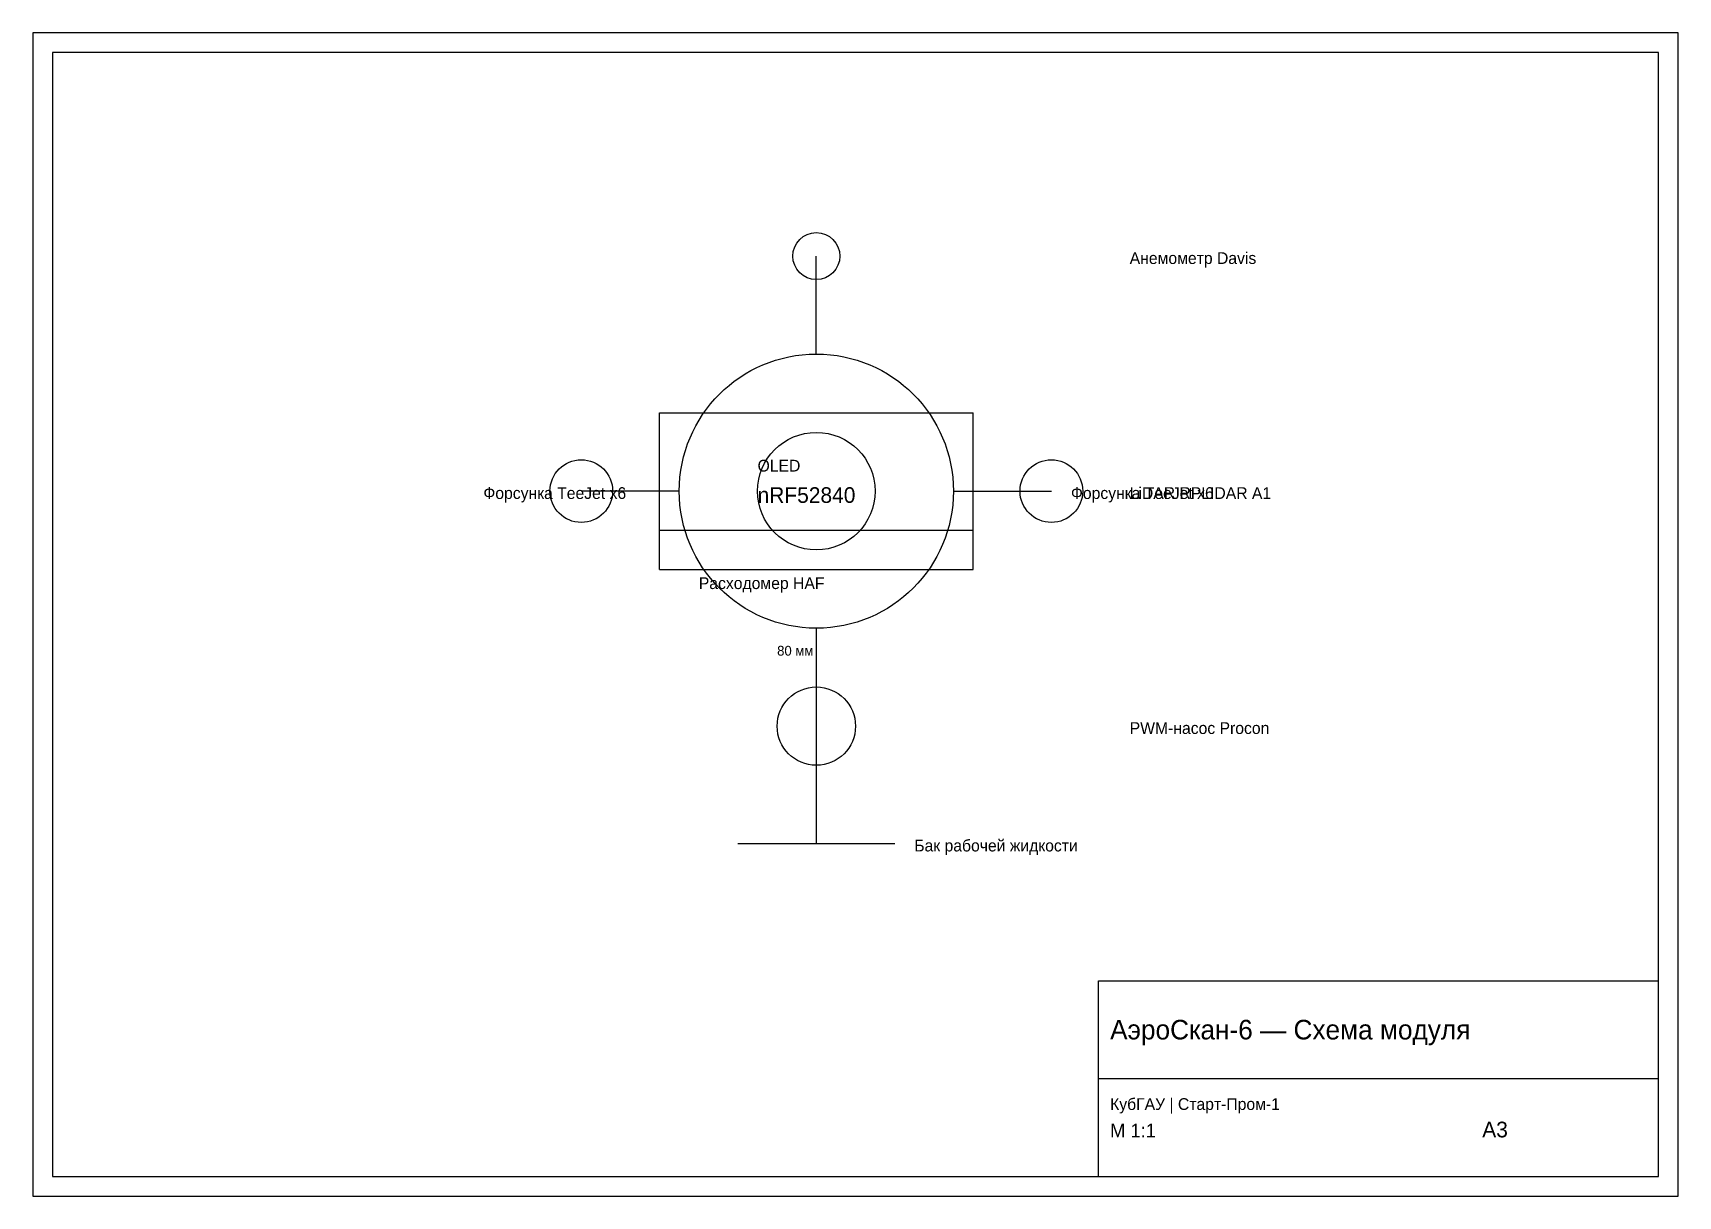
# Model space of a CAD drawing. Header units: metres. Extents: x 0 to 420, y 0 to 297.
import ezdxf

# ---------------------------------------------------------------- set-up
doc = ezdxf.new("R2010")
doc.units = ezdxf.units.M

msp = doc.modelspace()

# ---------------------------------------------------------------- linework, layer by layer
at = {"layer": 'detail'}
for p, q in [((200, 215), (200, 240)), ((160, 200), (240, 200)), ((160, 160), (160, 200)), ((240, 160), (240, 200)), ((165, 180), (140, 180)), ((235, 180), (260, 180)), ((160, 160), (240, 160)), ((200, 145), (200, 120)), ((200, 145), (200, 90)), ((180, 90), (220, 90))]:
    msp.add_line(p, q, dxfattribs=at)
for centre, radius in [((200, 240), 6), ((200, 180), 35), ((200, 180), 15), ((140, 180), 8), ((260, 180), 8), ((200, 120), 10)]:
    msp.add_circle(centre, radius, dxfattribs=at)
at = {"layer": 'dim'}
for p, q in [((160, 168), (160, 172)), ((160, 170), (240, 170)), ((240, 168), (240, 172))]:
    msp.add_line(p, q, dxfattribs=at)
at = {"layer": 'frame'}
for p, q in [((420, 297), (0, 297)), ((0, 297), (0, 0)), ((420, 0), (420, 297)), ((415, 292), (5, 292)), ((5, 292), (5, 5)), ((415, 5), (415, 292)), ((272, 5), (272, 55)), ((272, 55), (415, 55)), ((272, 30), (415, 30)), ((5, 5), (415, 5)), ((0, 0), (420, 0))]:
    msp.add_line(p, q, dxfattribs=at)

# ---------------------------------------------------------------- texts
at = {"layer": 'text'}
for s, height, p in [('Анемометр Davis', 3, (280, 238)), ('OLED', 3, (185, 185)), ('Форсунка TeeJet x6', 3, (115, 178)), ('nRF52840', 4, (185, 177)), ('Форсунка TeeJet x6', 3, (265, 178)), ('LiDAR RPLIDAR A1', 3, (280, 178)), ('Расходомер HAF', 3, (170, 155)), ('80 мм', 2.5, (190, 138)), ('PWM-насос Procon', 3, (280, 118)), ('Бак рабочей жидкости', 3, (225, 88)), ('АэроСкан-6 — Схема модуля', 5, (275, 40)), ('КубГАУ | Старт-Пром-1', 3, (275, 22)), ('М 1:1', 3.5, (275, 15)), ('А3', 4, (370, 15))]:
    msp.add_text(s, height=height, dxfattribs=at).set_placement(p)

doc.saveas('drawing.dxf')
